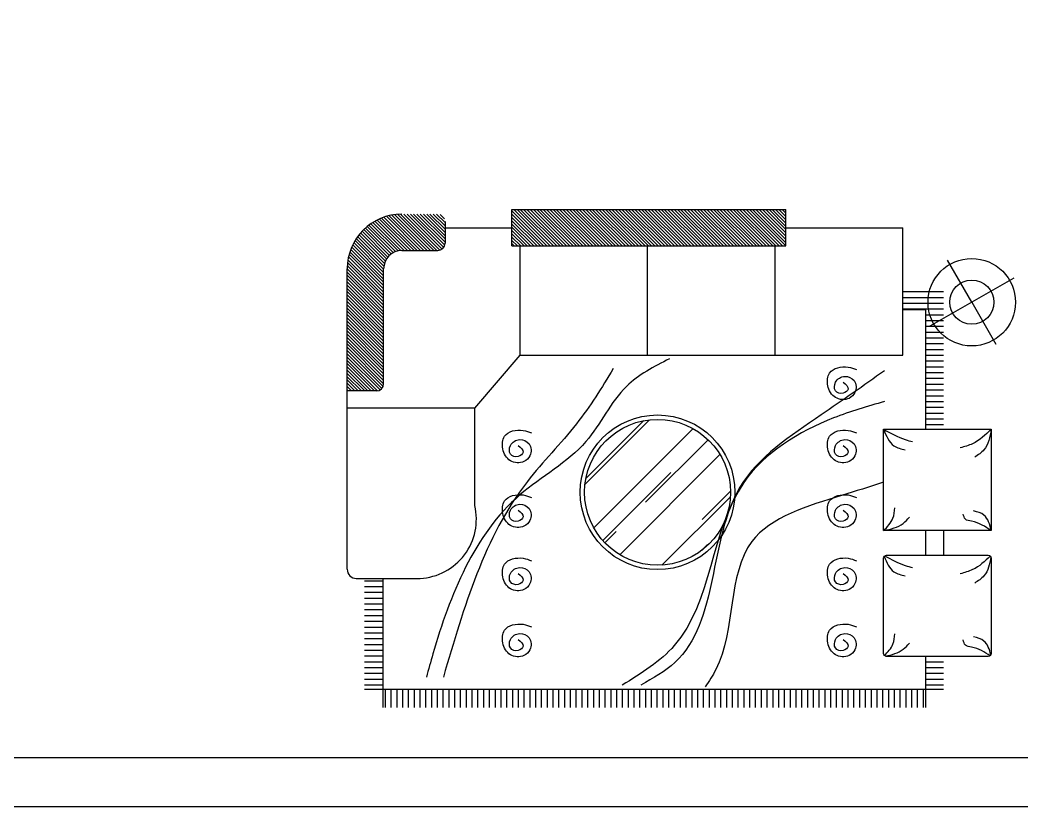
# Model space of a CAD drawing. Header units: inches. Extents: x 2.2 to 44.7, y 13.7 to 38.5.
# Drawn here: x 30.6 to 37.19, y 13.7 to 18.88 of the extents above; entities that cross this region are included whole.
import ezdxf

# ---------------------------------------------------------------- set-up
doc = ezdxf.new("R2010")
doc.units = ezdxf.units.IN
doc.header["$MEASUREMENT"] = 0
for name, color, linetype in [('02', 2, 'Continuous'), ('8', 8, 'Continuous'), ('kadrbm', 4, 'Continuous')]:
    doc.layers.add(name, color=color, linetype=linetype)
pattern_1 = [(180, (45.194246, -12.930246), (-2e-17, -0.0381), [])]
pattern_2 = [(315, (44.882889, -12.648748), (0.010776307, 0.010776307), [])]

# ---------------------------------------------------------------- blocks, each defined once
blk = doc.blocks.new('kadrbm')
at = {"layer": 'kadrbm', "color": 4}
blk.add_lwpolyline([(0, 0), (0, 24.7972), (21, 24.7972), (21, 0), (0, 0)], close=True, dxfattribs=at)
blk.add_lwpolyline([(20.6631, 0.3257), (20.6631, 24.4603), (0.3369, 24.4603), (0.3369, 0.3257), (20.6631, 0.3257)], dxfattribs=at)

msp = doc.modelspace()

# ---------------------------------------------------------------- hatches: boundary and pattern name
at = {"layer": '8'}
h = msp.add_hatch(dxfattribs=at)
h.set_pattern_fill('ANSI31', color=256, scale=0.0048, angle=270, style=0, double=1)
h.set_pattern_definition(pattern_2)
h.paths.add_polyline_path([(35.6394, 17.3931), (35.6394, 17.6331), (33.8351, 17.6331), (33.8351, 17.3931)])
h = msp.add_hatch(dxfattribs=at)
h.set_pattern_fill('ANSI31', color=256, scale=0.0048, angle=270, style=0, double=1)
h.set_pattern_definition(pattern_2)
h.paths.add_polyline_path([(33.3469, 17.3631), (33.1105, 17.3631, 0.414214), (32.9905, 17.2431), (32.9905, 16.4862, -0.414214), (32.9425, 16.4382), (32.7505, 16.4382), (32.7505, 17.2431, -0.414214), (33.1105, 17.6031), (33.3469, 17.6031, -0.414214), (33.3949, 17.5551), (33.3949, 17.4111, -0.414213), (33.3469, 17.3631)])
h = msp.add_hatch(dxfattribs=at)
h.set_pattern_fill('ANSI31', color=256, scale=0.012, angle=135, style=0, double=1)
h.set_pattern_definition(pattern_1)
h.paths.add_polyline_path([(36.6785, 16.8024, -0.221051), (36.5761, 17.0226, -0.063018), (36.5852, 17.0943), (36.4094, 17.0943), (36.4094, 16.9743), (36.5585, 16.9743), (36.5585, 16.1857), (36.6785, 16.1857)])
h.paths.add_polyline_path([(36.6785, 17.0943), (36.5852, 17.0943, 0.063018), (36.5761, 17.0226, 0.131089), (36.6144, 16.8791), (36.6785, 16.9159)], flags=17)
h.paths.add_polyline_path([(36.6785, 16.9159), (36.6144, 16.8791, 0.087429), (36.6785, 16.8024)])
h = msp.add_hatch(dxfattribs=at)
h.set_pattern_fill('AR-RROOF', color=256, scale=0.0144, angle=225, style=0, double=1)
h.set_pattern_definition([(225, (47.03595, -18.49703), (-0.3103577, -0.8276204), [5.4864, -0.73152, 1.8288, -0.36576]), (225, (46.8213, -18.9703), (0.602611, -0.0853484), [1.09728, -0.1207, 2.19456, -0.27432]), (225, (47.12647, -18.84618), (-1.1716001, -1.5181662), [2.92608, -0.512064, 1.46304, -0.36576])])
h.paths.add_polyline_path([(35.2751, 15.7703, 1), (34.3141, 15.7703, 1)])
h = msp.add_hatch(dxfattribs=at)
h.set_pattern_fill('ANSI31', color=256, scale=0.012, angle=135, style=0, double=1)
h.set_pattern_definition(pattern_1)
h.paths.add_polyline_path([(32.9841, 15.2031), (32.8641, 15.2031), (32.8641, 14.4721), (32.9841, 14.4721)])
h = msp.add_hatch(dxfattribs=at)
h.set_pattern_fill('ANSI31', color=256, scale=0.012, angle=135, style=0, double=1)
h.set_pattern_definition(pattern_1)
h.paths.add_polyline_path([(36.5585, 14.4721), (36.6785, 14.4721), (36.6785, 14.6884), (36.5585, 14.6884)])
h = msp.add_hatch(dxfattribs=at)
h.set_pattern_fill('ANSI31', color=256, scale=0.012, angle=225, style=0, double=1)
h.set_pattern_definition([(270, (45.194246, -12.930246), (0.0381, -1e-17), [])])
h.paths.add_polyline_path([(32.9841, 14.4721), (32.9841, 14.3521), (36.5585, 14.3521), (36.5585, 14.4721)])

# ---------------------------------------------------------------- linework, layer by layer
at = {"layer": '02'}
for p, q in [((33.8351, 17.6331), (35.6394, 17.6331)), ((33.8351, 17.3931), (33.8351, 17.6331)), ((35.6394, 17.3931), (35.6394, 17.6331)), ((33.3949, 17.5551), (33.3949, 17.4111)), ((33.3949, 17.5131), (33.8351, 17.5131)), ((35.6394, 17.5131), (36.4094, 17.5131)), ((36.4094, 16.6731), (36.4094, 17.5131)), ((33.1105, 17.3631), (33.3469, 17.3631)), ((33.8351, 17.3931), (35.6394, 17.3931)), ((33.8894, 16.6731), (33.8894, 17.3931)), ((34.7294, 16.6731), (34.7294, 17.3931)), ((35.5694, 16.6731), (35.5694, 17.3931)), ((36.8641, 17.0226), (36.7053, 17.2991)), ((32.7505, 15.2631), (32.7505, 17.2431)), ((32.9905, 16.4862), (32.9905, 17.2431)), ((37.1407, 17.1814), (36.5876, 16.8637)), ((36.8641, 17.0226), (37.023, 16.746)), ((33.5905, 16.3235), (33.8894, 16.6731)), ((33.8894, 16.6731), (36.4094, 16.6731)), ((32.9425, 16.4382), (32.7505, 16.4382)), ((33.5905, 16.3235), (32.7505, 16.3235)), ((33.5905, 15.6831), (33.5905, 16.3235)), ((32.8105, 15.2031), (33.2305, 15.2031)), ((32.9841, 15.2031), (32.9841, 14.3521)), ((36.5585, 14.6884), (36.5585, 14.3521)), ((36.6785, 14.4721), (32.8641, 14.4721))]:
    msp.add_line(p, q, dxfattribs=at)
for points in [[(36.4094, 16.9743), (36.5585, 16.9743), (36.5585, 16.1857)], [(36.5585, 15.5181), (36.5585, 15.356)], [(36.6785, 15.5181), (36.6785, 15.356)]]:
    msp.add_lwpolyline(points, dxfattribs=at)
msp.add_lwpolyline([(36.9923, 15.5181), (36.2834, 15.5181), (36.2834, 16.1857), (36.9923, 16.1857)], close=True, dxfattribs=at)
msp.add_lwpolyline([(36.9723, 14.6884), (36.3034, 14.6884, -0.414214), (36.2834, 14.7084), (36.2834, 15.336, -0.414214), (36.3034, 15.356), (36.9723, 15.356, -0.414214), (36.9923, 15.336), (36.9923, 14.7084, -0.414214)], format="xyb", close=True, dxfattribs=at)
for centre, radius in [((36.8641, 17.0226), 0.288), ((36.8641, 17.0226), 0.1454), ((34.7946, 15.7703), 0.5093), ((34.7946, 15.7703), 0.4805)]:
    msp.add_circle(centre, radius, dxfattribs=at)
for centre, radius, start, end in [((33.1105, 17.2431), 0.36, 90, 180), ((33.1105, 17.2431), 0.12, 90, 180), ((33.3469, 17.4111), 0.048, 270, 0), ((32.9425, 16.4862), 0.048, 270, 0), ((33.2107, 15.593), 0.3904, 272.91179, 13.34842), ((32.8105, 15.2631), 0.06, 180, 270)]:
    msp.add_arc(centre, radius, start, end, dxfattribs=at)
for points in [[(34.8735, 16.6503), (34.59, 16.4679), (34.323, 16.1055), (33.8879, 15.753), (33.3147, 14.7052), (33.2718, 14.5527)], [(36.0166, 16.4949), (36.05, 16.4503), (36.0166, 16.4225), (35.9664, 16.4392), (35.9664, 16.4949), (36.0277, 16.5339), (36.089, 16.506), (36.0946, 16.428), (36.0556, 16.389), (35.9664, 16.3946), (35.9162, 16.4726), (35.9274, 16.5561), (36.05, 16.5951), (36.1058, 16.5784)], [(33.8758, 16.0782), (33.9093, 16.0336), (33.8758, 16.0058), (33.8256, 16.0225), (33.8256, 16.0782), (33.887, 16.1172), (33.9483, 16.0893), (33.9539, 16.0113), (33.9148, 15.9723), (33.8256, 15.9779), (33.7755, 16.0559), (33.7866, 16.1394), (33.9093, 16.1784), (33.965, 16.1617)], [(36.0166, 16.0782), (36.05, 16.0336), (36.0166, 16.0058), (35.9664, 16.0225), (35.9664, 16.0782), (36.0277, 16.1172), (36.089, 16.0893), (36.0946, 16.0113), (36.0556, 15.9723), (35.9664, 15.9779), (35.9162, 16.0559), (35.9274, 16.1394), (36.05, 16.1784), (36.1058, 16.1617)], [(36.2834, 16.1857), (36.3515, 16.0767), (36.4265, 16.0494)], [(36.2834, 16.1857), (36.4265, 16.1176), (36.4742, 16.1039)], [(36.9923, 16.1857), (36.8696, 16.0903), (36.7878, 16.0631)], [(36.9923, 16.1857), (36.9446, 16.0494), (36.8833, 16.0018)], [(33.8758, 15.6522), (33.9093, 15.6076), (33.8758, 15.5798), (33.8256, 15.5965), (33.8256, 15.6522), (33.887, 15.6912), (33.9483, 15.6633), (33.9539, 15.5854), (33.9148, 15.5464), (33.8256, 15.5519), (33.7755, 15.6299), (33.7866, 15.7135), (33.9093, 15.7525), (33.965, 15.7358)], [(36.0166, 15.6522), (36.05, 15.6076), (36.0166, 15.5798), (35.9664, 15.5965), (35.9664, 15.6522), (36.0277, 15.6912), (36.089, 15.6633), (36.0946, 15.5854), (36.0556, 15.5464), (35.9664, 15.5519), (35.9162, 15.6299), (35.9274, 15.7135), (36.05, 15.7525), (36.1058, 15.7358)], [(36.2834, 15.5181), (36.3447, 15.5999), (36.3584, 15.668)], [(36.9923, 15.5181), (36.9446, 15.6203), (36.8764, 15.6475)], [(36.2834, 15.5181), (36.4129, 15.5658), (36.4538, 15.6067)], [(36.9923, 15.5181), (36.8628, 15.5794), (36.8219, 15.593), (36.8083, 15.6271)], [(33.8758, 15.2355), (33.9093, 15.1909), (33.8758, 15.1631), (33.8256, 15.1798), (33.8256, 15.2355), (33.887, 15.2745), (33.9483, 15.2466), (33.9539, 15.1687), (33.9148, 15.1297), (33.8256, 15.1352), (33.7755, 15.2132), (33.7866, 15.2968), (33.9093, 15.3358), (33.965, 15.319)], [(36.0166, 15.2355), (36.05, 15.1909), (36.0166, 15.1631), (35.9664, 15.1798), (35.9664, 15.2355), (36.0277, 15.2745), (36.089, 15.2466), (36.0946, 15.1687), (36.0556, 15.1297), (35.9664, 15.1352), (35.9162, 15.2132), (35.9274, 15.2968), (36.05, 15.3358), (36.1058, 15.319)], [(33.8758, 14.8003), (33.9093, 14.7557), (33.8758, 14.7279), (33.8256, 14.7446), (33.8256, 14.8003), (33.887, 14.8393), (33.9483, 14.8114), (33.9539, 14.7334), (33.9148, 14.6944), (33.8256, 14.7), (33.7755, 14.778), (33.7866, 14.8615), (33.9093, 14.9005), (33.965, 14.8838)], [(36.0166, 14.8003), (36.05, 14.7557), (36.0166, 14.7279), (35.9664, 14.7446), (35.9664, 14.8003), (36.0277, 14.8393), (36.089, 14.8114), (36.0946, 14.7334), (36.0556, 14.6944), (35.9664, 14.7), (35.9162, 14.778), (35.9274, 14.8615), (36.05, 14.9005), (36.1058, 14.8838)]]:
    msp.add_spline(points, degree=3, dxfattribs=at)
for points, knots in [([(34.5022, 16.5855), (34.4273, 16.4598), (34.2631, 16.1942), (33.7009, 15.639), (33.5185, 15.014), (33.3839, 14.5527)], [68.27793, 68.27793, 68.27793, 68.27793, 466.148414, 918.767037, 2194.265502, 2194.265502, 2194.265502, 2194.265502]), ([(36.2891, 16.5707), (36.1522, 16.4739), (35.8214, 16.2405), (35.091, 15.7697), (35.2129, 14.7982), (34.7647, 14.5451), (34.6843, 14.4997)], [25.618722, 25.618722, 25.618722, 25.618722, 305.625471, 700.004288, 1378.736591, 1527.102412, 1527.102412, 1527.102412, 1527.102412]), ([(36.289, 16.3676), (36.1768, 16.337), (35.8328, 16.2352), (35.1394, 15.8136), (35.1549, 14.8689), (34.6881, 14.5781), (34.5623, 14.4997)], [59.074422, 59.074422, 59.074422, 59.074422, 252.373161, 653.363511, 1296.791441, 1534.264232, 1534.264232, 1534.264232, 1534.264232]), ([(36.277, 15.8343), (36.189, 15.8062), (35.8905, 15.7113), (35.2105, 15.5119), (35.3199, 14.8064), (35.1332, 14.526), (35.1087, 14.4891)], [45.962712, 45.962712, 45.962712, 45.962712, 201.523381, 567.385801, 1050.211496, 1123.217494, 1123.217494, 1123.217494, 1123.217494]), ([(36.2869, 15.3473), (36.3031, 15.3073), (36.3317, 15.2425), (36.3995, 15.2263), (36.4265, 15.2198)], [8.662821, 8.662821, 8.662821, 8.662821, 128.551719, 208.333572, 208.333572, 208.333572, 208.333572]), ([(36.291, 15.3517), (36.335, 15.3274), (36.3938, 15.2955), (36.4582, 15.2785), (36.4742, 15.2742)], [8.706968, 8.706968, 8.706968, 8.706968, 158.533445, 208.157683, 208.157683, 208.157683, 208.157683]), ([(36.9863, 15.3502), (36.9501, 15.3155), (36.892, 15.2614), (36.8159, 15.2409), (36.7878, 15.2334)], [8.093701, 8.093701, 8.093701, 8.093701, 155.40423, 241.62447, 241.62447, 241.62447, 241.62447]), ([(36.9904, 15.3446), (36.9822, 15.2979), (36.967, 15.2256), (36.9058, 15.1865), (36.8833, 15.1721)], [10.802593, 10.802593, 10.802593, 10.802593, 144.351617, 222.053733, 222.053733, 222.053733, 222.053733]), ([(36.2891, 14.6944), (36.3117, 14.7179), (36.3495, 14.7592), (36.3557, 14.8147), (36.3584, 14.8383)], [7.991504, 7.991504, 7.991504, 7.991504, 102.204271, 171.673499, 171.673499, 171.673499, 171.673499]), ([(36.9852, 14.6931), (36.9481, 14.7172), (36.8985, 14.7479), (36.8173, 14.7556), (36.8111, 14.7843), (36.8083, 14.7974)], [8.683268, 8.683268, 8.683268, 8.683268, 143.295879, 186.405896, 223.092415, 223.092415, 223.092415, 223.092415]), ([(36.9897, 14.6986), (36.9803, 14.7352), (36.9621, 14.7957), (36.9016, 14.8114), (36.8764, 14.8179)], [9.529575, 9.529575, 9.529575, 9.529575, 112.770489, 186.182316, 186.182316, 186.182316, 186.182316]), ([(36.2941, 14.6907), (36.3374, 14.7001), (36.3992, 14.7154), (36.4408, 14.7623), (36.4538, 14.777)], [10.491663, 10.491663, 10.491663, 10.491663, 138.017658, 195.839085, 195.839085, 195.839085, 195.839085])]:
    msp.add_open_spline(points, degree=3, knots=knots, dxfattribs=at)

# ---------------------------------------------------------------- block references
at = {"layer": 'kadrbm'}
msp.add_blockref('kadrbm', (23.6709, 13.6973), dxfattribs=at)

doc.saveas('drawing.dxf')
